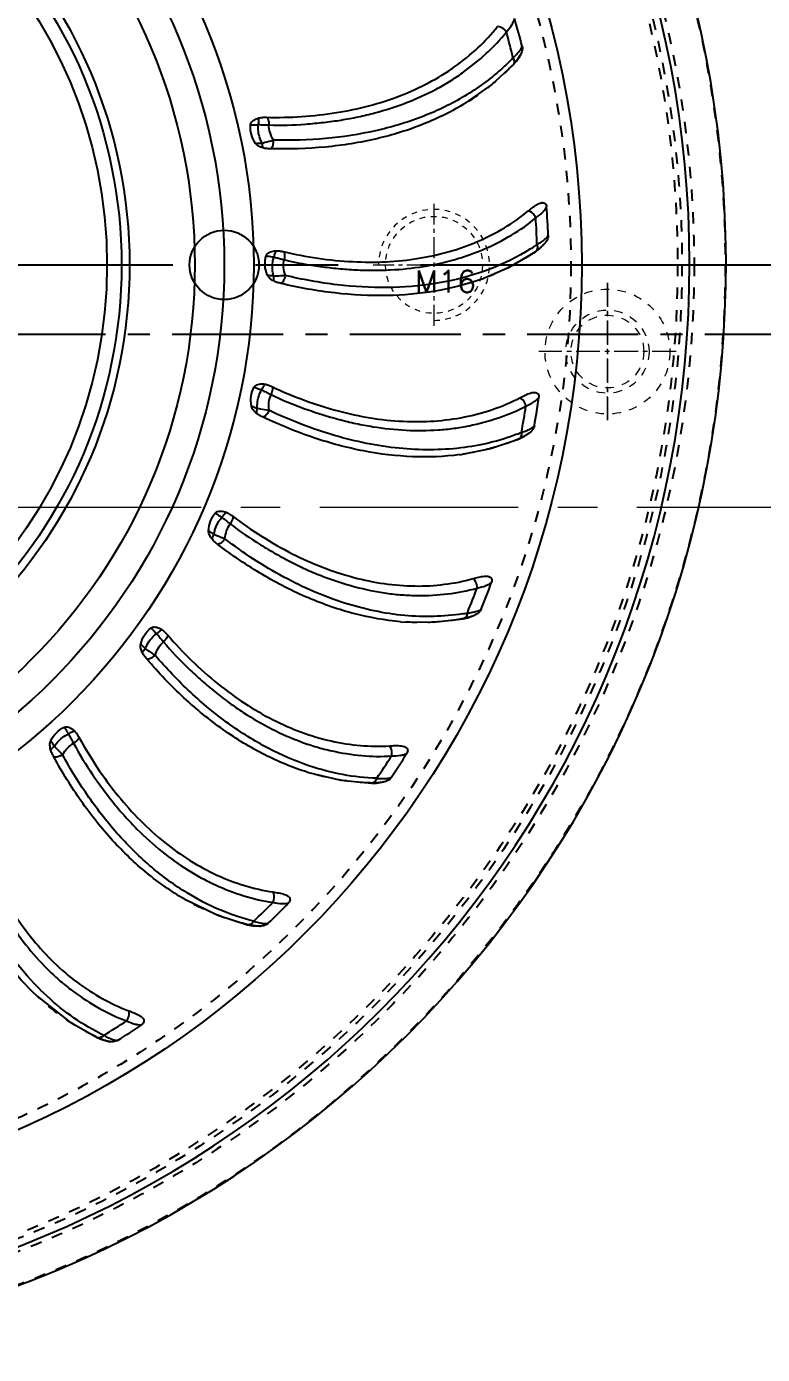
# Model space of a CAD drawing. Header units: millimetres. Extents: x 723 to 11228, y -2384 to 1578.
# Drawn here: x 1270 to 1376.1, y -888.8 to -697.4 of the extents above; entities that cross this region are included whole.
import ezdxf

# ---------------------------------------------------------------- set-up
doc = ezdxf.new("R2010")
doc.units = ezdxf.units.MM
doc.header["$LTSCALE"] = 16.335
doc.linetypes.add('CENTER', pattern=[0.6, 0.375, -0.075, 0.075, -0.075])
doc.linetypes.add('HIDDEN', pattern=[0.2, 0.1, -0.1])
doc.layers.get('0').update_dxf_attribs({"linetype": 'CONTINUOUS'})
doc.layers.add('DEFAULT_2', color=8, linetype='HIDDEN')
doc.layers.add('moldbase', color=7, linetype='CONTINUOUS', lineweight=20)
doc.layers.add('screw', color=33, linetype='CONTINUOUS', lineweight=13)
doc.styles.add('TXT', font='txt.shx', dxfattribs={"bigfont": 'gbcbig.shx'})

# ---------------------------------------------------------------- blocks, each defined once
blk = doc.blocks.new('screw_m16_g')
at = {"layer": 'screw', "color": 1, "linetype": 'CENTER', "ltscale": 0.497582}
for p, q in [((0, -8.8), (0, 8.8)), ((-8.8, 0), (8.8, 0))]:
    blk.add_line(p, q, dxfattribs=at)
at = {"layer": 'screw', "color": 33, "linetype": 'HIDDEN', "ltscale": 0.497582}
blk.add_circle((0, 0), 7, dxfattribs=at)
at = {"layer": 'screw', "color": 92, "linetype": 'HIDDEN', "ltscale": 0.497582}
blk.add_arc((0, 0), 8, 270, 180, dxfattribs=at)
at = {"layer": 'screw', "color": 6, "style": 'TXT'}
blk.add_text('M16', height=3.2, dxfattribs=at).set_placement((-2.72, -4))

msp = doc.modelspace()

# ---------------------------------------------------------------- linework, layer by layer
at = {"color": 7, "linetype": 'Continuous'}
for p, q in [((1340.157, -702.919), (1340.642, -702.366)), ((1340.642, -702.366), (1341.256, -701.439)), ((1340.158, -702.918), (1340.157, -702.919)), ((1343.385, -729.85), (1343.974, -729.411)), ((1343.974, -729.411), (1344.764, -728.636)), ((1343.387, -729.849), (1343.385, -729.85)), ((1341.612, -756.556), (1342.548, -755.96)), ((1340.944, -756.863), (1341.612, -756.556)), ((1340.946, -756.862), (1340.945, -756.863)), ((1332.941, -782.779), (1333.662, -782.616)), ((1332.942, -782.778), (1332.941, -782.779)), ((1333.621, -781.774), (1333.552, -781.938)), ((1333.662, -782.616), (1334.711, -782.221)), ((1319.725, -806.464), (1319.723, -806.464)), ((1301.872, -826.884), (1301.871, -826.883)), ((1280.162, -843.145), (1280.866, -843.446)), ((1280.164, -843.146), (1280.162, -843.145)), ((1280.866, -843.446), (1281.881, -843.728)), ((1281.881, -843.728), (1282.024, -843.749))]:
    msp.add_line(p, q, dxfattribs=at)
at = {"color": 1, "linetype": 'CENTER', "ltscale": 9.722671}
msp.add_line((1040.955, -731.744), (1386.575, -731.744), dxfattribs=at)
at = {"color": 1, "linetype": 'CENTER', "ltscale": 2.612305}
msp.add_line((983.765, -741.744), (1443.765, -741.744), dxfattribs=at)
at = {"color": 7, "linetype": 'Continuous'}
for points in [[(1333.324, -708.415), (1337.011, -705.815), (1340.158, -702.918)], [(1335.618, -733.783), (1339.716, -732.023), (1343.387, -729.849)], [(1332.443, -759.108), (1336.885, -758.231), (1340.946, -756.862)], [(1323.925, -783.188), (1328.638, -783.275), (1332.942, -782.778)], [(1310.464, -804.88), (1315.339, -806.043), (1319.725, -806.464)], [(1319.723, -806.464), (1320.469, -806.454), (1321.596, -806.28)], [(1292.713, -823.163), (1297.578, -825.524), (1301.872, -826.884)], [(1301.871, -826.883), (1302.611, -827.03), (1303.661, -827.097), (1303.775, -827.09)], [(1271.54, -837.199), (1276.148, -840.858), (1280.164, -843.146)]]:
    msp.add_lwpolyline(points, dxfattribs=at)
for radius in [136.298, 71.088, 69.932, 67.835]:
    msp.add_circle((1213.765, -731.744), radius, dxfattribs=at)
at = {"color": 3}
for radius in [89, 80.5]:
    msp.add_circle((1213.765, -731.744), radius, dxfattribs=at)
at = {"color": 6}
msp.add_circle((1213.765, -731.744), 84.75, dxfattribs=at)
msp.add_circle((1298.515, -731.744), 5)
at = {"color": 7, "linetype": 'Continuous'}
for centre, radius, start, end in [((1213.765, -731.744), 157.1, 100.49785, 79.50215), ((1213.765, -731.744), 151.848, 100.82307, 79.17693), ((1240.503, -725.458), 104.068, 14.0213, 16.30533), ((1241.836, -725.139), 101.036, 13.30974, 15.50732), ((1317.834, -680.537), 30.885, 315.00918, 316.28699), ((1297.374, -593.952), 120.401, 272.68701, 273.13078), ((1241.226, -731.177), 104.065, 2.02208, 4.30259), ((1242.593, -731.142), 101.036, 1.30974, 3.50732), ((1326.204, -703.315), 30.885, 303.00918, 304.28699), ((1324.193, -614.368), 120.402, 260.68766, 261.13078), ((1346.181, -639.916), 120.401, 248.68678, 249.13078), ((1242.086, -737.172), 101.036, 349.30974, 351.50732), ((1240.741, -736.921), 104.066, 350.02047, 352.30327), ((1329.655, -727.336), 30.885, 291.00918, 292.28699), ((1362.376, -669.478), 120.398, 236.68439, 237.13079), ((1240.335, -742.963), 101.037, 337.41087, 339.50732), ((1239.069, -742.437), 104.072, 338.02217, 340.30515), ((1328.037, -751.55), 30.885, 279.00917, 280.28699), ((1372.069, -701.762), 120.394, 224.6806, 225.13079), ((1374.836, -735.356), 120.388, 212.67559, 213.1308), ((1236.285, -747.483), 104.082, 326.0249, 328.30815), ((1237.421, -748.265), 101.036, 325.30974, 327.50732), ((1233.467, -752.845), 101.036, 313.30974, 315.50732), ((1232.512, -751.837), 104.096, 314.02857, 316.31241), ((1298.97, -809.019), 38.348, 225.88419, 226.36681), ((1228.647, -756.503), 101.036, 301.30974, 303.50732), ((1227.917, -755.308), 104.112, 302.03309, 304.31777), ((1294.551, -814.998), 30.885, 243.00915, 244.28699)]:
    msp.add_arc(centre, radius, start, end, dxfattribs=at)
for points, knots in [([(1339.193, -698.126), (1339.487, -697.809), (1339.88, -697.341), (1340.246, -696.684), (1340.356, -696.383), (1340.386, -696.241)], [0, 0, 0, 0, 0.5764258, 0.8075165, 1, 1, 1, 1]), ([(1304.593, -710.463), (1307.976, -710.533), (1314.562, -710.133), (1323.843, -707.744), (1330.626, -704.212), (1335.126, -700.551), (1337.051, -698.472), (1337.924, -697.379)], [0, 0, 0, 0, 0.2741788, 0.5312442, 0.7713547, 0.8866971, 1, 1, 1, 1]), ([(1304.948, -711.565), (1306.713, -711.638), (1309.352, -711.544), (1312.82, -711.217), (1315.352, -710.876), (1317.825, -710.424), (1321.003, -709.667), (1324.796, -708.441), (1328.37, -706.827), (1331.02, -705.314), (1333.488, -703.675), (1336.312, -701.371), (1338.331, -699.272), (1339.193, -698.126)], [0, 0, 0, 0, 0.1391804, 0.2073565, 0.2744418, 0.3404175, 0.4052995, 0.5317363, 0.6538274, 0.7133763, 0.7720291, 0.887033, 1, 1, 1, 1]), ([(1339.193, -698.126), (1339.121, -698.017), (1338.794, -697.64), (1338.294, -697.38), (1337.925, -697.38)], [0, 0, 0, 0, 0.2618183, 1, 1, 1, 1]), ([(1340.898, -701.135), (1341.029, -700.984), (1341.247, -700.704), (1341.42, -700.39), (1341.471, -700.244)], [0, 0, 0, 0, 0.5634783, 1, 1, 1, 1]), ([(1341.471, -700.244), (1341.498, -700.354), (1341.53, -700.769), (1341.389, -701.174), (1341.255, -701.439)], [0, 0, 0, 0, 0.2766576, 1, 1, 1, 1]), ([(1339.676, -702.372), (1339.176, -702.873), (1337.07, -704.84), (1334.702, -706.521), (1332.825, -707.616)], [0, 0, 0, 0, 0.2455874, 1, 1, 1, 1]), ([(1340.157, -701.88), (1340.228, -701.816), (1340.486, -701.579), (1340.731, -701.329), (1340.898, -701.135)], [0, 0, 0, 0, 0.2707443, 1, 1, 1, 1]), ([(1340.158, -701.88), (1340.208, -701.968), (1340.287, -702.154), (1340.341, -702.44), (1340.302, -702.71), (1340.212, -702.858), (1340.157, -702.917)], [0, 0, 0, 0, 0.277064, 0.5429965, 0.7823019, 1, 1, 1, 1]), ([(1333.324, -708.415), (1331.409, -709.592), (1327.243, -711.648), (1320.415, -713.747), (1312.997, -714.918), (1307.868, -715.076), (1305.252, -715.009)], [0, 0, 0, 0, 0.2308682, 0.4744258, 0.73116, 1, 1, 1, 1]), ([(1332.825, -707.616), (1330.943, -708.715), (1326.873, -710.633), (1320.242, -712.587), (1313.069, -713.678), (1308.119, -713.825), (1305.595, -713.763)], [0, 0, 0, 0, 0.231471, 0.4753275, 0.7318517, 1, 1, 1, 1]), ([(1303.021, -714.22), (1302.764, -713.829), (1302.348, -712.975), (1302.249, -712.019), (1302.292, -711.553)], [0, 0, 0, 0, 0.4998276, 1, 1, 1, 1]), ([(1302.29, -711.554), (1302.432, -711.553), (1302.717, -711.55), (1303.097, -711.546), (1303.333, -711.523), (1303.428, -711.512)], [0, 0, 0, 0, 0.3748051, 0.7496879, 1, 1, 1, 1]), ([(1302.292, -711.553), (1302.305, -711.413), (1302.433, -711.144), (1302.756, -710.874), (1303.122, -710.683), (1303.382, -710.595), (1303.514, -710.56)], [0, 0, 0, 0, 0.2549431, 0.5053274, 0.7532364, 1, 1, 1, 1]), ([(1303.949, -714.173), (1303.842, -713.972), (1303.609, -713.447), (1303.399, -712.549), (1303.387, -711.854), (1303.428, -711.512)], [0, 0, 0, 0, 0.2488904, 0.6245378, 1, 1, 1, 1]), ([(1303.511, -710.56), (1303.494, -710.611), (1303.467, -710.738), (1303.429, -711.055), (1303.425, -711.322), (1303.428, -711.512)], [0, 0, 0, 0, 0.1672976, 0.4029211, 1, 1, 1, 1]), ([(1303.428, -711.512), (1303.556, -711.516), (1303.876, -711.529), (1304.383, -711.549), (1304.762, -711.563), (1304.948, -711.565)], [0, 0, 0, 0, 0.2524693, 0.6324407, 1, 1, 1, 1]), ([(1303.514, -710.56), (1303.688, -710.512), (1304.05, -710.463), (1304.412, -710.459), (1304.593, -710.463)], [0, 0, 0, 0, 0.4998095, 1, 1, 1, 1]), ([(1304.59, -710.464), (1304.647, -710.483), (1304.756, -710.602), (1304.862, -710.85), (1304.928, -711.186), (1304.947, -711.435), (1304.948, -711.565)], [0, 0, 0, 0, 0.1486204, 0.3761693, 0.6756827, 1, 1, 1, 1]), ([(1305.595, -713.763), (1305.403, -713.415), (1305.058, -712.716), (1304.954, -711.938), (1304.948, -711.565)], [0, 0, 0, 0, 0.5152924, 1, 1, 1, 1]), ([(1303.949, -714.173), (1304.088, -714.139), (1304.636, -714.005), (1305.184, -713.864), (1305.595, -713.763)], [0, 0, 0, 0, 0.2514606, 1, 1, 1, 1]), ([(1305.595, -713.763), (1305.595, -713.896), (1305.578, -714.158), (1305.515, -714.523), (1305.408, -714.812), (1305.307, -714.966), (1305.249, -715.01)], [0, 0, 0, 0, 0.3018598, 0.5956681, 0.8347738, 1, 1, 1, 1]), ([(1304.076, -714.876), (1303.876, -714.819), (1303.483, -714.668), (1303.137, -714.397), (1303.021, -714.22)], [0, 0, 0, 0, 0.4955275, 1, 1, 1, 1]), ([(1303.95, -714.173), (1303.962, -714.306), (1303.994, -714.543), (1304.041, -714.777), (1304.073, -714.877)], [0, 0, 0, 0, 0.561729, 1, 1, 1, 1]), ([(1305.252, -715.009), (1305.055, -715.004), (1304.66, -714.987), (1304.267, -714.93), (1304.076, -714.876)], [0, 0, 0, 0, 0.4985108, 1, 1, 1, 1]), ([(1342.356, -723.97), (1342.575, -723.79), (1342.903, -723.525), (1343.354, -723.198), (1343.695, -722.983), (1343.994, -722.843), (1344.241, -722.776), (1344.429, -722.758), (1344.623, -722.788), (1344.812, -722.896), (1344.953, -723.102), (1344.99, -723.276), (1344.997, -723.369)], [0, 0, 0, 0, 0.2537201, 0.3776493, 0.4983772, 0.6147, 0.6711367, 0.7268103, 0.7831874, 0.8442016, 0.9164286, 1, 1, 1, 1]), ([(1343.44, -724.961), (1343.792, -724.712), (1344.274, -724.337), (1344.768, -723.771), (1344.938, -723.5), (1344.997, -723.368)], [0, 0, 0, 0, 0.5762641, 0.8073984, 1, 1, 1, 1]), ([(1307.032, -729.831), (1310.326, -730.603), (1316.851, -731.584), (1326.426, -731.174), (1333.794, -729.128), (1338.959, -726.489), (1341.276, -724.857), (1342.356, -723.97)], [0, 0, 0, 0, 0.2741753, 0.5312574, 0.7713849, 0.886712, 1, 1, 1, 1]), ([(1307.149, -730.986), (1308.86, -731.425), (1311.46, -731.882), (1314.92, -732.283), (1317.469, -732.476), (1319.981, -732.547), (1323.248, -732.468), (1327.213, -732.057), (1331.043, -731.221), (1333.951, -730.293), (1336.706, -729.203), (1339.947, -727.536), (1342.358, -725.903), (1343.44, -724.961)], [0, 0, 0, 0, 0.1391804, 0.2073565, 0.2744418, 0.3404175, 0.4052995, 0.5317363, 0.6538274, 0.7133763, 0.7720291, 0.887033, 1, 1, 1, 1]), ([(1343.44, -724.961), (1343.392, -724.84), (1343.15, -724.404), (1342.717, -724.045), (1342.356, -723.968)], [0, 0, 0, 0, 0.261717, 1, 1, 1, 1]), ([(1344.345, -728.36), (1344.534, -728.224), (1344.856, -727.968), (1345.134, -727.659), (1345.227, -727.508)], [0, 0, 0, 0, 0.5688698, 1, 1, 1, 1]), ([(1345.227, -727.505), (1345.231, -727.619), (1345.174, -728.034), (1344.95, -728.401), (1344.762, -728.633)], [0, 0, 0, 0, 0.2768533, 1, 1, 1, 1]), ([(1343.029, -729.215), (1342.44, -729.597), (1339.99, -731.074), (1337.345, -732.22), (1335.298, -732.9)], [0, 0, 0, 0, 0.2456258, 1, 1, 1, 1]), ([(1343.602, -728.833), (1343.633, -728.93), (1343.672, -729.128), (1343.665, -729.42), (1343.571, -729.675), (1343.452, -729.801), (1343.386, -729.847)], [0, 0, 0, 0, 0.2770729, 0.5429996, 0.7823087, 1, 1, 1, 1]), ([(1343.602, -728.833), (1343.67, -728.794), (1343.923, -728.645), (1344.17, -728.485), (1344.345, -728.36)], [0, 0, 0, 0, 0.2664405, 1, 1, 1, 1]), ([(1304.713, -733.187), (1304.543, -732.75), (1304.314, -731.825), (1304.416, -730.867), (1304.555, -730.419)], [0, 0, 0, 0, 0.4998101, 1, 1, 1, 1]), ([(1304.553, -730.423), (1304.692, -730.452), (1304.97, -730.508), (1305.342, -730.583), (1305.578, -730.61), (1305.672, -730.619)], [0, 0, 0, 0, 0.3748053, 0.7496884, 1, 1, 1, 1]), ([(1304.555, -730.419), (1304.597, -730.285), (1304.778, -730.049), (1305.149, -729.852), (1305.547, -729.741), (1305.819, -729.709), (1305.955, -729.702)], [0, 0, 0, 0, 0.2549468, 0.5053317, 0.7532395, 1, 1, 1, 1]), ([(1305.63, -733.33), (1305.567, -733.111), (1305.447, -732.549), (1305.428, -731.627), (1305.562, -730.944), (1305.672, -730.619)], [0, 0, 0, 0, 0.2488904, 0.6245378, 1, 1, 1, 1]), ([(1305.952, -729.705), (1305.924, -729.751), (1305.872, -729.87), (1305.769, -730.172), (1305.709, -730.432), (1305.672, -730.619)], [0, 0, 0, 0, 0.1674704, 0.4031319, 1, 1, 1, 1]), ([(1305.672, -730.619), (1305.797, -730.649), (1306.108, -730.729), (1306.599, -730.853), (1306.967, -730.946), (1307.149, -730.986)], [0, 0, 0, 0, 0.2524693, 0.6324407, 1, 1, 1, 1]), ([(1305.955, -729.702), (1306.136, -729.691), (1306.5, -729.718), (1306.855, -729.789), (1307.032, -729.831)], [0, 0, 0, 0, 0.4998123, 1, 1, 1, 1]), ([(1307.028, -729.835), (1307.079, -729.866), (1307.162, -730.005), (1307.213, -730.269), (1307.208, -730.612), (1307.174, -730.859), (1307.149, -730.986)], [0, 0, 0, 0, 0.1487123, 0.3763085, 0.6757698, 1, 1, 1, 1]), ([(1307.324, -733.27), (1307.209, -732.89), (1307.017, -732.135), (1307.077, -731.353), (1307.149, -730.986)], [0, 0, 0, 0, 0.5152924, 1, 1, 1, 1]), ([(1305.607, -734.047), (1305.423, -733.95), (1305.071, -733.721), (1304.79, -733.384), (1304.713, -733.187)], [0, 0, 0, 0, 0.4955254, 1, 1, 1, 1]), ([(1305.63, -733.33), (1305.772, -733.325), (1306.337, -733.308), (1306.901, -733.284), (1307.324, -733.27)], [0, 0, 0, 0, 0.2514606, 1, 1, 1, 1]), ([(1307.324, -733.27), (1307.297, -733.401), (1307.226, -733.654), (1307.088, -733.997), (1306.924, -734.258), (1306.793, -734.387), (1306.727, -734.418)], [0, 0, 0, 0, 0.3018141, 0.5955884, 0.8347121, 1, 1, 1, 1]), ([(1335.298, -732.9), (1333.225, -733.588), (1328.838, -734.626), (1321.931, -735.166), (1314.671, -734.745), (1309.786, -733.858), (1307.324, -733.271)], [0, 0, 0, 0, 0.2314249, 0.4752605, 0.7318004, 1, 1, 1, 1]), ([(1305.63, -733.33), (1305.615, -733.463), (1305.596, -733.7), (1305.594, -733.939), (1305.604, -734.043)], [0, 0, 0, 0, 0.5616288, 1, 1, 1, 1]), ([(1306.73, -734.422), (1306.538, -734.376), (1306.156, -734.277), (1305.782, -734.14), (1305.607, -734.047)], [0, 0, 0, 0, 0.49851, 1, 1, 1, 1]), ([(1335.619, -733.789), (1331.276, -735.342), (1324.082, -736.458), (1314.346, -735.943), (1309.281, -735.032), (1306.73, -734.422)], [0, 0, 0, 0, 0.4735553, 0.7306949, 1, 1, 1, 1]), ([(1302.422, -752.082), (1302.346, -751.621), (1302.314, -750.671), (1302.614, -749.758), (1302.842, -749.35)], [0, 0, 0, 0, 0.4998181, 1, 1, 1, 1]), ([(1302.84, -749.349), (1302.97, -749.407), (1303.231, -749.52), (1303.58, -749.67), (1303.805, -749.746), (1303.896, -749.774)], [0, 0, 0, 0, 0.3748051, 0.749688, 1, 1, 1, 1]), ([(1302.842, -749.35), (1302.911, -749.227), (1303.138, -749.034), (1303.542, -748.919), (1303.955, -748.893), (1304.228, -748.919), (1304.363, -748.94)], [0, 0, 0, 0, 0.2549441, 0.5053304, 0.7532392, 1, 1, 1, 1]), ([(1303.29, -752.417), (1303.274, -752.19), (1303.274, -751.616), (1303.448, -750.71), (1303.72, -750.07), (1303.896, -749.774)], [0, 0, 0, 0, 0.2488904, 0.6245378, 1, 1, 1, 1]), ([(1304.359, -748.939), (1304.323, -748.978), (1304.247, -749.083), (1304.083, -749.357), (1303.971, -749.599), (1303.896, -749.774)], [0, 0, 0, 0, 0.1673576, 0.4029943, 1, 1, 1, 1]), ([(1303.896, -749.774), (1304.011, -749.829), (1304.298, -749.972), (1304.753, -750.196), (1305.094, -750.363), (1305.263, -750.44)], [0, 0, 0, 0, 0.2524693, 0.6324407, 1, 1, 1, 1]), ([(1304.363, -748.94), (1304.541, -748.967), (1304.892, -749.069), (1305.224, -749.213), (1305.388, -749.29)], [0, 0, 0, 0, 0.4998127, 1, 1, 1, 1]), ([(1304.96, -752.712), (1304.926, -752.316), (1304.895, -751.537), (1305.117, -750.784), (1305.263, -750.44)], [0, 0, 0, 0, 0.5152924, 1, 1, 1, 1]), ([(1305.385, -749.289), (1305.428, -749.33), (1305.48, -749.483), (1305.475, -749.752), (1305.399, -750.087), (1305.315, -750.321), (1305.263, -750.44)], [0, 0, 0, 0, 0.1486504, 0.3762146, 0.6757111, 1, 1, 1, 1]), ([(1305.263, -750.44), (1306.846, -751.226), (1309.295, -752.213), (1312.596, -753.325), (1315.048, -754.043), (1317.491, -754.636), (1320.702, -755.238), (1324.666, -755.66), (1328.587, -755.639), (1331.624, -755.335), (1334.545, -754.841), (1338.062, -753.885), (1340.76, -752.789), (1342.014, -752.093)], [0, 0, 0, 0, 0.1391804, 0.2073565, 0.2744418, 0.3404175, 0.4052995, 0.5317363, 0.6538274, 0.7133763, 0.7720291, 0.887033, 1, 1, 1, 1]), ([(1305.388, -749.29), (1308.45, -750.73), (1314.629, -753.044), (1324.08, -754.635), (1331.713, -754.168), (1337.313, -752.656), (1339.919, -751.54), (1341.16, -750.897)], [0, 0, 0, 0, 0.2741633, 0.5312383, 0.7713582, 0.8866987, 1, 1, 1, 1]), ([(1341.16, -750.897), (1341.412, -750.766), (1341.788, -750.575), (1342.297, -750.349), (1342.675, -750.21), (1342.996, -750.135), (1343.252, -750.121), (1343.44, -750.142), (1343.624, -750.212), (1343.786, -750.357), (1343.882, -750.588), (1343.881, -750.766), (1343.869, -750.858)], [0, 0, 0, 0, 0.253735, 0.3776704, 0.4984034, 0.6147298, 0.6711675, 0.726841, 0.7832151, 0.8442204, 0.9164338, 1, 1, 1, 1]), ([(1303.119, -753.112), (1302.959, -752.978), (1302.661, -752.68), (1302.456, -752.292), (1302.422, -752.082)], [0, 0, 0, 0, 0.4955262, 1, 1, 1, 1]), ([(1303.29, -752.417), (1303.248, -752.544), (1303.18, -752.773), (1303.129, -753.007), (1303.117, -753.111)], [0, 0, 0, 0, 0.5617916, 1, 1, 1, 1]), ([(1303.29, -752.417), (1303.43, -752.442), (1303.986, -752.543), (1304.544, -752.637), (1304.96, -752.712)], [0, 0, 0, 0, 0.2514606, 1, 1, 1, 1]), ([(1342.014, -752.093), (1341.993, -751.964), (1341.847, -751.487), (1341.497, -751.046), (1341.16, -750.896)], [0, 0, 0, 0, 0.261744, 1, 1, 1, 1]), ([(1342.014, -752.093), (1342.411, -751.922), (1342.96, -751.655), (1343.561, -751.204), (1343.784, -750.974), (1343.869, -750.857)], [0, 0, 0, 0, 0.5763037, 0.8074273, 1, 1, 1, 1]), ([(1304.139, -753.711), (1303.961, -753.627), (1303.608, -753.451), (1303.271, -753.238), (1303.119, -753.112)], [0, 0, 0, 0, 0.4985138, 1, 1, 1, 1]), ([(1304.96, -752.712), (1304.906, -752.833), (1304.784, -753.067), (1304.578, -753.374), (1304.363, -753.594), (1304.207, -753.694), (1304.136, -753.71)], [0, 0, 0, 0, 0.3018942, 0.595728, 0.8348202, 1, 1, 1, 1]), ([(1332.443, -759.107), (1330.216, -759.402), (1325.578, -759.585), (1318.492, -758.723), (1311.245, -756.777), (1306.5, -754.836), (1304.139, -753.711)], [0, 0, 0, 0, 0.2308911, 0.4744583, 0.7311835, 1, 1, 1, 1]), ([(1340.728, -756.168), (1338.133, -757.165), (1332.481, -758.498), (1323.508, -758.466), (1314.144, -756.549), (1308.011, -754.161), (1304.96, -752.712)], [0, 0, 0, 0, 0.2262542, 0.4668928, 0.7250376, 1, 1, 1, 1]), ([(1341.368, -755.914), (1341.378, -756.015), (1341.375, -756.217), (1341.308, -756.5), (1341.162, -756.731), (1341.02, -756.83), (1340.946, -756.861)], [0, 0, 0, 0, 0.2770511, 0.5429779, 0.7822904, 1, 1, 1, 1]), ([(1341.368, -755.914), (1341.443, -755.89), (1341.721, -755.797), (1341.996, -755.691), (1342.193, -755.605)], [0, 0, 0, 0, 0.2664542, 1, 1, 1, 1]), ([(1342.193, -755.605), (1342.407, -755.511), (1342.775, -755.328), (1343.111, -755.083), (1343.233, -754.955)], [0, 0, 0, 0, 0.5689443, 1, 1, 1, 1]), ([(1343.233, -754.955), (1343.213, -755.067), (1343.073, -755.46), (1342.779, -755.772), (1342.548, -755.96)], [0, 0, 0, 0, 0.2766975, 1, 1, 1, 1]), ([(1296.249, -770.09), (1296.271, -769.624), (1296.438, -768.687), (1296.921, -767.857), (1297.229, -767.505)], [0, 0, 0, 0, 0.4998151, 1, 1, 1, 1]), ([(1297.227, -767.504), (1297.343, -767.588), (1297.576, -767.753), (1297.887, -767.974), (1298.092, -768.095), (1298.175, -768.142)], [0, 0, 0, 0, 0.3748046, 0.7496868, 1, 1, 1, 1]), ([(1297.229, -767.505), (1297.322, -767.399), (1297.585, -767.257), (1298.006, -767.229), (1298.416, -767.29), (1298.679, -767.373), (1298.806, -767.422)], [0, 0, 0, 0, 0.2549374, 0.5053215, 0.7532328, 1, 1, 1, 1]), ([(1298.803, -767.42), (1298.759, -767.451), (1298.663, -767.538), (1298.446, -767.772), (1298.285, -767.986), (1298.175, -768.142)], [0, 0, 0, 0, 0.1669637, 0.4025137, 1, 1, 1, 1]), ([(1298.806, -767.422), (1298.975, -767.486), (1299.296, -767.659), (1299.591, -767.868), (1299.735, -767.978)], [0, 0, 0, 0, 0.4998143, 1, 1, 1, 1]), ([(1297.033, -770.601), (1297.065, -770.376), (1297.184, -769.814), (1297.542, -768.963), (1297.942, -768.394), (1298.175, -768.142)], [0, 0, 0, 0, 0.2488904, 0.6245378, 1, 1, 1, 1]), ([(1298.175, -768.142), (1298.277, -768.22), (1298.528, -768.419), (1298.926, -768.733), (1299.224, -768.967), (1299.375, -769.078)], [0, 0, 0, 0, 0.2524693, 0.6324407, 1, 1, 1, 1]), ([(1298.606, -771.236), (1298.655, -770.842), (1298.787, -770.074), (1299.16, -769.384), (1299.375, -769.078)], [0, 0, 0, 0, 0.5152924, 1, 1, 1, 1]), ([(1299.732, -767.976), (1299.766, -768.025), (1299.785, -768.186), (1299.725, -768.448), (1299.581, -768.76), (1299.45, -768.972), (1299.375, -769.078)], [0, 0, 0, 0, 0.1484377, 0.3758919, 0.675509, 1, 1, 1, 1]), ([(1299.375, -769.078), (1300.759, -770.175), (1302.949, -771.65), (1305.947, -773.423), (1308.196, -774.636), (1310.463, -775.724), (1313.479, -776.98), (1317.268, -778.217), (1321.108, -779.012), (1324.141, -779.346), (1327.102, -779.471), (1330.74, -779.266), (1333.607, -778.755), (1334.978, -778.335)], [0, 0, 0, 0, 0.1391804, 0.2073565, 0.2744418, 0.3404175, 0.4052995, 0.5317363, 0.6538274, 0.7133763, 0.7720291, 0.887033, 1, 1, 1, 1]), ([(1299.735, -767.978), (1302.431, -770.023), (1307.993, -773.57), (1316.905, -777.091), (1324.468, -778.221), (1330.261, -777.906), (1333.041, -777.356), (1334.389, -776.985)], [0, 0, 0, 0, 0.2741588, 0.5312299, 0.7713502, 0.8866939, 1, 1, 1, 1]), ([(1296.721, -771.247), (1296.591, -771.082), (1296.361, -770.728), (1296.239, -770.303), (1296.249, -770.09)], [0, 0, 0, 0, 0.4955217, 1, 1, 1, 1]), ([(1297.033, -770.601), (1296.965, -770.717), (1296.851, -770.927), (1296.752, -771.146), (1296.719, -771.245)], [0, 0, 0, 0, 0.562211, 1, 1, 1, 1]), ([(1297.593, -772.043), (1297.437, -771.924), (1297.128, -771.679), (1296.843, -771.402), (1296.721, -771.247)], [0, 0, 0, 0, 0.4985228, 1, 1, 1, 1]), ([(1297.033, -770.601), (1297.165, -770.655), (1297.688, -770.869), (1298.214, -771.077), (1298.606, -771.236)], [0, 0, 0, 0, 0.2514606, 1, 1, 1, 1]), ([(1298.606, -771.236), (1298.528, -771.344), (1298.359, -771.547), (1298.093, -771.805), (1297.837, -771.976), (1297.664, -772.041), (1297.591, -772.042)], [0, 0, 0, 0, 0.3020965, 0.5960811, 0.8350931, 1, 1, 1, 1]), ([(1332.873, -782.054), (1330.128, -782.489), (1324.322, -782.618), (1315.552, -780.721), (1306.791, -776.899), (1301.289, -773.289), (1298.605, -771.236)], [0, 0, 0, 0, 0.2262542, 0.4668928, 0.7250376, 1, 1, 1, 1]), ([(1323.925, -783.188), (1321.703, -783), (1317.166, -782.197), (1310.474, -779.877), (1303.851, -776.483), (1299.651, -773.62), (1297.593, -772.043)], [0, 0, 0, 0, 0.2310616, 0.4747013, 0.7313662, 1, 1, 1, 1]), ([(1334.389, -776.985), (1334.663, -776.909), (1335.071, -776.801), (1335.617, -776.684), (1336.017, -776.627), (1336.348, -776.619), (1336.601, -776.659), (1336.781, -776.719), (1336.946, -776.826), (1337.076, -777.001), (1337.121, -777.248), (1337.083, -777.422), (1337.052, -777.51)], [0, 0, 0, 0, 0.2537528, 0.3777059, 0.4984547, 0.6147871, 0.6712217, 0.7268875, 0.7832504, 0.8442431, 0.9164429, 1, 1, 1, 1]), ([(1334.978, -778.335), (1334.984, -778.204), (1334.941, -777.706), (1334.689, -777.201), (1334.389, -776.984)], [0, 0, 0, 0, 0.2618983, 1, 1, 1, 1]), ([(1334.978, -778.335), (1335.403, -778.25), (1335.997, -778.103), (1336.679, -777.786), (1336.945, -777.607), (1337.052, -777.51)], [0, 0, 0, 0, 0.5765426, 0.8076017, 1, 1, 1, 1]), ([(1333.552, -781.938), (1333.541, -782.039), (1333.496, -782.236), (1333.371, -782.499), (1333.181, -782.694), (1333.021, -782.761), (1332.942, -782.777)], [0, 0, 0, 0, 0.2769999, 0.5429325, 0.7822483, 1, 1, 1, 1]), ([(1333.552, -781.938), (1333.63, -781.93), (1333.923, -781.897), (1334.214, -781.851), (1334.426, -781.807)], [0, 0, 0, 0, 0.2665069, 1, 1, 1, 1]), ([(1334.426, -781.807), (1334.655, -781.76), (1335.053, -781.657), (1335.433, -781.487), (1335.579, -781.386)], [0, 0, 0, 0, 0.56923, 1, 1, 1, 1]), ([(1335.579, -781.386), (1335.537, -781.49), (1335.32, -781.842), (1334.973, -782.086), (1334.711, -782.221)], [0, 0, 0, 0, 0.2764579, 1, 1, 1, 1]), ([(1286.466, -786.418), (1286.585, -785.966), (1286.943, -785.085), (1287.588, -784.373), (1287.963, -784.094)], [0, 0, 0, 0, 0.4998139, 1, 1, 1, 1]), ([(1287.133, -787.087), (1287.211, -786.873), (1287.444, -786.348), (1287.971, -785.591), (1288.48, -785.117), (1288.761, -784.919)], [0, 0, 0, 0, 0.2488904, 0.6245378, 1, 1, 1, 1]), ([(1287.961, -784.092), (1288.025, -784.163), (1288.188, -784.339), (1288.444, -784.625), (1288.653, -784.823), (1288.761, -784.919)], [0, 0, 0, 0, 0.2498663, 0.6247177, 1, 1, 1, 1]), ([(1287.963, -784.094), (1288.077, -784.009), (1288.365, -783.925), (1288.784, -783.986), (1289.174, -784.133), (1289.415, -784.27), (1289.53, -784.345)], [0, 0, 0, 0, 0.2549243, 0.5053042, 0.7532205, 1, 1, 1, 1]), ([(1289.527, -784.343), (1289.478, -784.363), (1289.366, -784.428), (1289.104, -784.612), (1288.901, -784.788), (1288.761, -784.919)], [0, 0, 0, 0, 0.1663046, 0.4017091, 1, 1, 1, 1]), ([(1288.761, -784.919), (1288.844, -785.016), (1289.048, -785.263), (1289.373, -785.653), (1289.616, -785.944), (1289.739, -786.084)], [0, 0, 0, 0, 0.2524693, 0.6324407, 1, 1, 1, 1]), ([(1289.53, -784.345), (1289.681, -784.443), (1289.958, -784.678), (1290.202, -784.944), (1290.32, -785.081)], [0, 0, 0, 0, 0.4998026, 1, 1, 1, 1]), ([(1286.691, -787.655), (1286.597, -787.467), (1286.443, -787.07), (1286.412, -786.626), (1286.466, -786.418)], [0, 0, 0, 0, 0.4955125, 1, 1, 1, 1]), ([(1288.538, -788.035), (1288.669, -787.66), (1288.957, -786.935), (1289.466, -786.338), (1289.739, -786.084)], [0, 0, 0, 0, 0.5152924, 1, 1, 1, 1]), ([(1290.317, -785.079), (1290.341, -785.133), (1290.327, -785.295), (1290.214, -785.539), (1290.008, -785.815), (1289.835, -785.996), (1289.739, -786.084)], [0, 0, 0, 0, 0.1480853, 0.3753551, 0.6751726, 1, 1, 1, 1]), ([(1289.739, -786.084), (1290.866, -787.445), (1292.701, -789.342), (1295.265, -791.701), (1297.213, -793.355), (1299.203, -794.89), (1301.892, -796.746), (1305.342, -798.743), (1308.932, -800.319), (1311.83, -801.277), (1314.7, -802.014), (1318.302, -802.571), (1321.212, -802.667), (1322.64, -802.541)], [0, 0, 0, 0, 0.1391804, 0.2073565, 0.2744418, 0.3404175, 0.4052995, 0.5317363, 0.6538274, 0.7133763, 0.7720291, 0.887033, 1, 1, 1, 1]), ([(1290.32, -785.081), (1292.531, -787.641), (1297.234, -792.267), (1305.219, -797.563), (1312.381, -800.24), (1318.111, -801.136), (1320.944, -801.176), (1322.34, -801.093)], [0, 0, 0, 0, 0.274156, 0.5312236, 0.7713435, 0.8866894, 1, 1, 1, 1]), ([(1287.133, -787.087), (1287.041, -787.187), (1286.886, -787.37), (1286.742, -787.564), (1286.69, -787.654)], [0, 0, 0, 0, 0.5628704, 1, 1, 1, 1]), ([(1287.379, -788.613), (1287.251, -788.464), (1287, -788.161), (1286.779, -787.832), (1286.691, -787.655)], [0, 0, 0, 0, 0.4985372, 1, 1, 1, 1]), ([(1287.133, -787.087), (1287.25, -787.167), (1287.718, -787.485), (1288.188, -787.798), (1288.538, -788.035)], [0, 0, 0, 0, 0.2514606, 1, 1, 1, 1]), ([(1288.538, -788.035), (1288.439, -788.125), (1288.232, -788.289), (1287.917, -788.486), (1287.631, -788.6), (1287.448, -788.626), (1287.377, -788.612)], [0, 0, 0, 0, 0.3024129, 0.5966328, 0.8355187, 1, 1, 1, 1]), ([(1310.464, -804.879), (1308.361, -804.221), (1304.157, -802.478), (1298.187, -798.833), (1292.503, -794.183), (1289.04, -790.556), (1287.379, -788.613)], [0, 0, 0, 0, 0.2313227, 0.4750811, 0.7316592, 1, 1, 1, 1]), ([(1310.719, -803.958), (1308.698, -803.274), (1304.663, -801.513), (1298.935, -797.923), (1293.476, -793.405), (1290.141, -789.905), (1288.538, -788.035)], [0, 0, 0, 0, 0.2319379, 0.4760018, 0.7323663, 1, 1, 1, 1]), ([(1273.503, -800.353), (1273.713, -799.935), (1274.246, -799.148), (1275.025, -798.585), (1275.45, -798.39)], [0, 0, 0, 0, 0.4998114, 1, 1, 1, 1]), ([(1275.448, -798.388), (1275.496, -798.472), (1275.62, -798.68), (1275.812, -799.016), (1275.978, -799.255), (1276.064, -799.372)], [0, 0, 0, 0, 0.2498655, 0.6247159, 1, 1, 1, 1]), ([(1275.45, -798.39), (1275.579, -798.33), (1275.881, -798.309), (1276.281, -798.458), (1276.633, -798.686), (1276.841, -798.871), (1276.938, -798.97)], [0, 0, 0, 0, 0.2549066, 0.5052804, 0.7532034, 1, 1, 1, 1]), ([(1274.021, -801.154), (1274.142, -800.961), (1274.479, -800.496), (1275.152, -799.865), (1275.748, -799.507), (1276.064, -799.372)], [0, 0, 0, 0, 0.2488904, 0.6245378, 1, 1, 1, 1]), ([(1276.936, -798.967), (1276.884, -798.976), (1276.761, -799.016), (1276.465, -799.142), (1276.229, -799.273), (1276.064, -799.372)], [0, 0, 0, 0, 0.1654072, 0.4006124, 1, 1, 1, 1]), ([(1276.064, -799.372), (1276.125, -799.484), (1276.274, -799.769), (1276.51, -800.217), (1276.687, -800.552), (1276.779, -800.714)], [0, 0, 0, 0, 0.2524693, 0.6324407, 1, 1, 1, 1]), ([(1277.553, -799.85), (1277.565, -799.908), (1277.519, -800.063), (1277.358, -800.279), (1277.099, -800.507), (1276.891, -800.648), (1276.779, -800.714)], [0, 0, 0, 0, 0.1476107, 0.3746284, 0.6747167, 1, 1, 1, 1]), ([(1276.938, -798.97), (1277.065, -799.097), (1277.286, -799.385), (1277.468, -799.695), (1277.555, -799.853)], [0, 0, 0, 0, 0.4998052, 1, 1, 1, 1]), ([(1277.555, -799.853), (1279.186, -802.816), (1282.823, -808.317), (1289.531, -815.156), (1295.979, -819.263), (1301.398, -821.329), (1304.16, -821.957), (1305.542, -822.166)], [0, 0, 0, 0, 0.2741537, 0.5312173, 0.7713359, 0.8866843, 1, 1, 1, 1]), ([(1273.468, -801.621), (1273.415, -801.416), (1273.344, -800.991), (1273.405, -800.546), (1273.503, -800.353)], [0, 0, 0, 0, 0.4955005, 1, 1, 1, 1]), ([(1274.021, -801.154), (1273.91, -801.233), (1273.719, -801.381), (1273.537, -801.541), (1273.467, -801.62)], [0, 0, 0, 0, 0.5637433, 1, 1, 1, 1]), ([(1273.942, -802.697), (1273.849, -802.525), (1273.667, -802.178), (1273.518, -801.812), (1273.468, -801.621)], [0, 0, 0, 0, 0.4985557, 1, 1, 1, 1]), ([(1274.021, -801.154), (1274.119, -801.256), (1274.51, -801.665), (1274.905, -802.069), (1275.199, -802.373)], [0, 0, 0, 0, 0.2514606, 1, 1, 1, 1]), ([(1275.199, -802.373), (1275.404, -802.033), (1275.837, -801.385), (1276.459, -800.907), (1276.779, -800.714)], [0, 0, 0, 0, 0.5152924, 1, 1, 1, 1]), ([(1276.779, -800.714), (1277.598, -802.28), (1278.998, -804.518), (1281.016, -807.358), (1282.577, -809.38), (1284.205, -811.296), (1286.45, -813.67), (1289.409, -816.342), (1292.593, -818.629), (1295.228, -820.168), (1297.882, -821.486), (1301.289, -822.78), (1304.116, -823.479), (1305.539, -823.653)], [0, 0, 0, 0, 0.1391804, 0.2073565, 0.2744418, 0.3404175, 0.4052995, 0.5317363, 0.6538274, 0.7133763, 0.7720291, 0.887033, 1, 1, 1, 1]), ([(1322.34, -801.093), (1322.625, -801.076), (1323.049, -801.054), (1323.609, -801.053), (1324.014, -801.08), (1324.34, -801.141), (1324.581, -801.232), (1324.745, -801.329), (1324.885, -801.468), (1324.975, -801.667), (1324.968, -801.919), (1324.895, -802.082), (1324.846, -802.162)], [0, 0, 0, 0, 0.2537743, 0.377755, 0.4985292, 0.6148704, 0.6712988, 0.7269502, 0.7832933, 0.8442677, 0.9164533, 1, 1, 1, 1]), ([(1322.64, -802.541), (1322.674, -802.413), (1322.734, -801.915), (1322.591, -801.366), (1322.341, -801.093)], [0, 0, 0, 0, 0.2621745, 1, 1, 1, 1]), ([(1322.64, -802.541), (1323.075, -802.546), (1323.688, -802.526), (1324.424, -802.356), (1324.722, -802.235), (1324.847, -802.161)], [0, 0, 0, 0, 0.5769697, 0.807913, 1, 1, 1, 1]), ([(1275.199, -802.373), (1275.083, -802.441), (1274.845, -802.559), (1274.495, -802.686), (1274.191, -802.737), (1274.006, -802.725), (1273.94, -802.695)], [0, 0, 0, 0, 0.30283, 0.5973597, 0.8360782, 1, 1, 1, 1]), ([(1292.714, -823.163), (1290.838, -822.073), (1287.177, -819.498), (1282.213, -814.738), (1277.721, -809.094), (1275.14, -804.901), (1273.942, -802.697)], [0, 0, 0, 0, 0.2316725, 0.4755864, 0.7320479, 1, 1, 1, 1]), ([(1293.153, -822.301), (1291.363, -821.205), (1287.872, -818.651), (1283.134, -813.999), (1278.836, -808.533), (1276.354, -804.494), (1275.199, -802.374)], [0, 0, 0, 0, 0.2323092, 0.4765332, 0.7327702, 1, 1, 1, 1]), ([(1320.496, -805.769), (1318.86, -805.72), (1315.542, -805.354), (1312.317, -804.499), (1310.719, -803.958)], [0, 0, 0, 0, 0.4924348, 1, 1, 1, 1]), ([(1320.496, -805.769), (1320.464, -805.865), (1320.38, -806.048), (1320.203, -806.28), (1319.976, -806.431), (1319.805, -806.464), (1319.725, -806.462)], [0, 0, 0, 0, 0.2769219, 0.5428664, 0.7821861, 1, 1, 1, 1]), ([(1320.496, -805.769), (1320.595, -805.779), (1320.956, -805.813), (1321.32, -805.828), (1321.585, -805.82)], [0, 0, 0, 0, 0.2718193, 1, 1, 1, 1]), ([(1321.585, -805.82), (1321.778, -805.815), (1322.122, -805.788), (1322.46, -805.706), (1322.599, -805.648)], [0, 0, 0, 0, 0.5629566, 1, 1, 1, 1]), ([(1322.599, -805.648), (1322.537, -805.739), (1322.258, -806.035), (1321.875, -806.201), (1321.596, -806.28)], [0, 0, 0, 0, 0.2760669, 1, 1, 1, 1]), ([(1261.998, -811.647), (1262.977, -814.884), (1265.391, -821.02), (1270.529, -829.102), (1275.982, -834.458), (1280.852, -837.604), (1283.423, -838.792), (1284.731, -839.284)], [0, 0, 0, 0, 0.2741526, 0.531212, 0.7713286, 0.8866793, 1, 1, 1, 1]), ([(1271.54, -837.198), (1268.359, -834.227), (1264.231, -828.786), (1260.18, -820.567), (1258.568, -816.029), (1257.871, -813.679)], [0, 0, 0, 0, 0.4755231, 0.7321715, 1, 1, 1, 1]), ([(1272.276, -836.55), (1269.239, -833.606), (1265.299, -828.284), (1261.405, -820.295), (1259.846, -815.9), (1259.169, -813.625)], [0, 0, 0, 0, 0.4763691, 0.7327996, 1, 1, 1, 1]), ([(1261.06, -812.331), (1261.535, -814.033), (1262.44, -816.513), (1263.823, -819.71), (1264.93, -822.013), (1266.124, -824.225), (1267.826, -827.014), (1270.165, -830.243), (1272.803, -833.142), (1275.061, -835.196), (1277.383, -837.037), (1280.447, -839.01), (1283.067, -840.282), (1284.423, -840.748)], [0, 0, 0, 0, 0.1391804, 0.2073565, 0.2744418, 0.3404175, 0.4052995, 0.5317363, 0.6538274, 0.7133763, 0.7720291, 0.887033, 1, 1, 1, 1]), ([(1302.771, -826.364), (1301.103, -825.957), (1297.776, -824.843), (1294.666, -823.227), (1293.153, -822.301)], [0, 0, 0, 0, 0.491942, 1, 1, 1, 1]), ([(1305.539, -823.653), (1305.599, -823.534), (1305.762, -823.057), (1305.735, -822.486), (1305.543, -822.166)], [0, 0, 0, 0, 0.2625627, 1, 1, 1, 1]), ([(1305.542, -822.166), (1305.826, -822.209), (1306.247, -822.276), (1306.799, -822.391), (1307.192, -822.501), (1307.5, -822.629), (1307.718, -822.768), (1307.859, -822.898), (1307.968, -823.063), (1308.015, -823.278), (1307.955, -823.524), (1307.849, -823.669), (1307.784, -823.737)], [0, 0, 0, 0, 0.2538003, 0.3778178, 0.4986262, 0.6149783, 0.6713974, 0.7270285, 0.7833445, 0.8442958, 0.916466, 1, 1, 1, 1]), ([(1305.539, -823.653), (1305.965, -823.749), (1306.573, -823.856), (1307.33, -823.842), (1307.648, -823.784), (1307.785, -823.737)], [0, 0, 0, 0, 0.577565, 0.8083466, 1, 1, 1, 1]), ([(1302.771, -826.364), (1302.72, -826.452), (1302.599, -826.613), (1302.378, -826.803), (1302.125, -826.904), (1301.951, -826.9), (1301.873, -826.882)], [0, 0, 0, 0, 0.276821, 0.5427839, 0.7821095, 1, 1, 1, 1]), ([(1302.771, -826.364), (1302.868, -826.396), (1303.226, -826.508), (1303.591, -826.599), (1303.859, -826.647)], [0, 0, 0, 0, 0.2727874, 1, 1, 1, 1]), ([(1304.861, -826.681), (1304.783, -826.756), (1304.458, -826.984), (1304.058, -827.069), (1303.775, -827.09)], [0, 0, 0, 0, 0.2755301, 1, 1, 1, 1]), ([(1303.859, -826.647), (1304.045, -826.68), (1304.378, -826.722), (1304.717, -826.71), (1304.861, -826.681)], [0, 0, 0, 0, 0.5625181, 1, 1, 1, 1]), ([(1280.534, -842.519), (1279.087, -841.782), (1276.262, -840.052), (1273.721, -837.93), (1272.509, -836.774)], [0, 0, 0, 0, 0.4922004, 1, 1, 1, 1]), ([(1284.423, -840.748), (1284.506, -840.643), (1284.766, -840.207), (1284.858, -839.637), (1284.732, -839.284)], [0, 0, 0, 0, 0.2630487, 1, 1, 1, 1]), ([(1284.731, -839.284), (1285.001, -839.385), (1285.403, -839.539), (1285.922, -839.767), (1286.286, -839.956), (1286.564, -840.146), (1286.749, -840.328), (1286.861, -840.485), (1286.934, -840.67), (1286.935, -840.892), (1286.825, -841.121), (1286.691, -841.242), (1286.612, -841.295)], [0, 0, 0, 0, 0.2538285, 0.3778906, 0.4987406, 0.6151059, 0.6715134, 0.7271193, 0.7834019, 0.8443257, 0.9164798, 1, 1, 1, 1]), ([(1284.423, -840.748), (1284.822, -840.931), (1285.397, -841.164), (1286.145, -841.307), (1286.469, -841.314), (1286.613, -841.296)], [0, 0, 0, 0, 0.578301, 0.8088819, 1, 1, 1, 1]), ([(1281.151, -842.824), (1281.083, -842.9), (1280.931, -843.032), (1280.675, -843.172), (1280.407, -843.218), (1280.238, -843.178), (1280.165, -843.144)], [0, 0, 0, 0, 0.2767023, 0.5426899, 0.7820251, 1, 1, 1, 1]), ([(1281.151, -842.824), (1281.243, -842.878), (1281.582, -843.068), (1281.933, -843.239), (1282.195, -843.343)], [0, 0, 0, 0, 0.2739647, 1, 1, 1, 1]), ([(1283.139, -843.569), (1283.05, -843.625), (1282.695, -843.777), (1282.298, -843.783), (1282.024, -843.749)], [0, 0, 0, 0, 0.2748672, 1, 1, 1, 1]), ([(1282.195, -843.343), (1282.365, -843.41), (1282.673, -843.515), (1282.997, -843.568), (1283.139, -843.569)], [0, 0, 0, 0, 0.5619883, 1, 1, 1, 1])]:
    msp.add_open_spline(points, degree=3, knots=knots, dxfattribs=at)
at = {"layer": 'DEFAULT_2', "color": 8, "linetype": 'HIDDEN'}
for p, q in [((1340.157, -702.919), (1340.042, -703.011)), ((1343.385, -729.85), (1343.256, -729.915)), ((1340.945, -756.863), (1340.803, -756.9)), ((1332.941, -782.779), (1332.79, -782.785)), ((1319.723, -806.464), (1319.57, -806.437)), ((1301.871, -826.883), (1301.719, -826.822)), ((1280.162, -843.145), (1280.02, -843.046))]:
    msp.add_line(p, q, dxfattribs=at)
for radius in [156.986, 150.751, 150.116, 134.737]:
    msp.add_circle((1213.765, -731.744), radius, dxfattribs=at)
at = {"layer": 'DEFAULT_2', "color": 4, "linetype": 'HIDDEN'}
msp.add_circle((1213.765, -731.744), 152.5, dxfattribs=at)
at = {"layer": 'DEFAULT_2', "color": 8, "linetype": 'HIDDEN'}
for points, knots in [([(1341.255, -701.439), (1341.103, -701.74), (1340.711, -702.283), (1340.266, -702.775), (1340.041, -703.011)], [0, 0, 0, 0, 0.5086264, 1, 1, 1, 1]), ([(1340.041, -703.011), (1339.062, -704.042), (1336.931, -705.994), (1334.566, -707.651), (1333.324, -708.415)], [0, 0, 0, 0, 0.4937366, 1, 1, 1, 1]), ([(1344.762, -728.633), (1344.55, -728.893), (1344.057, -729.34), (1343.523, -729.726), (1343.255, -729.91)], [0, 0, 0, 0, 0.5084902, 1, 1, 1, 1]), ([(1343.255, -729.91), (1342.09, -730.709), (1339.621, -732.172), (1336.983, -733.301), (1335.619, -733.789)], [0, 0, 0, 0, 0.4938396, 1, 1, 1, 1]), ([(1342.548, -755.96), (1342.287, -756.172), (1341.709, -756.509), (1341.103, -756.776), (1340.802, -756.9)], [0, 0, 0, 0, 0.5086016, 1, 1, 1, 1]), ([(1340.802, -756.9), (1339.485, -757.445), (1336.736, -758.363), (1333.893, -758.916), (1332.443, -759.107)], [0, 0, 0, 0, 0.4937199, 1, 1, 1, 1]), ([(1332.79, -782.785), (1331.351, -783.051), (1328.394, -783.381), (1325.421, -783.314), (1323.925, -783.188)], [0, 0, 0, 0, 0.4935127, 1, 1, 1, 1]), ([(1334.711, -782.221), (1334.409, -782.377), (1333.767, -782.589), (1333.113, -782.726), (1332.79, -782.785)], [0, 0, 0, 0, 0.5087354, 1, 1, 1, 1]), ([(1319.569, -806.437), (1318.048, -806.396), (1314.965, -806.084), (1311.957, -805.347), (1310.464, -804.879)], [0, 0, 0, 0, 0.4931825, 1, 1, 1, 1]), ([(1321.596, -806.28), (1321.263, -806.373), (1320.581, -806.449), (1319.903, -806.446), (1319.569, -806.437)], [0, 0, 0, 0, 0.5089541, 1, 1, 1, 1]), ([(1301.719, -826.822), (1300.162, -826.447), (1297.06, -825.438), (1294.139, -823.99), (1292.714, -823.163)], [0, 0, 0, 0, 0.4927361, 1, 1, 1, 1]), ([(1303.775, -827.09), (1303.423, -827.116), (1302.726, -827.048), (1302.049, -826.901), (1301.719, -826.822)], [0, 0, 0, 0, 0.5092527, 1, 1, 1, 1]), ([(1280.019, -843.046), (1278.49, -842.315), (1275.502, -840.571), (1272.818, -838.392), (1271.54, -837.198)], [0, 0, 0, 0, 0.4921881, 1, 1, 1, 1]), ([(1282.024, -843.749), (1281.665, -843.704), (1280.979, -843.488), (1280.334, -843.196), (1280.019, -843.046)], [0, 0, 0, 0, 0.5096184, 1, 1, 1, 1])]:
    msp.add_open_spline(points, degree=3, knots=knots, dxfattribs=at)
at = {"layer": 'moldbase', "color": 1, "linetype": 'CENTER', "ltscale": 0.55978}
for p, q in [((1353.765, -754.144), (1353.765, -734.344)), ((1353.765, -754.144), (1353.765, -734.344)), ((1353.765, -734.344), (1353.765, -754.144)), ((1363.665, -744.244), (1343.865, -744.244))]:
    msp.add_line(p, q, dxfattribs=at)
at = {"layer": 'moldbase', "color": 1, "linetype": 'CENTER', "ltscale": 4.66483}
msp.add_line((1523.765, -766.744), (903.765, -766.744), dxfattribs=at)
at = {"layer": 'moldbase', "color": 8, "linetype": 'HIDDEN', "ltscale": 0.746373}
for radius in [9, 9, 9, 6, 6, 6, 5.25, 5.25, 5.25]:
    msp.add_circle((1353.765, -744.244), radius, dxfattribs=at)

# ---------------------------------------------------------------- block references
at = {"layer": 'screw'}
msp.add_blockref('screw_m16_g', (1328.765, -731.744), dxfattribs=at)

doc.saveas('drawing.dxf')
